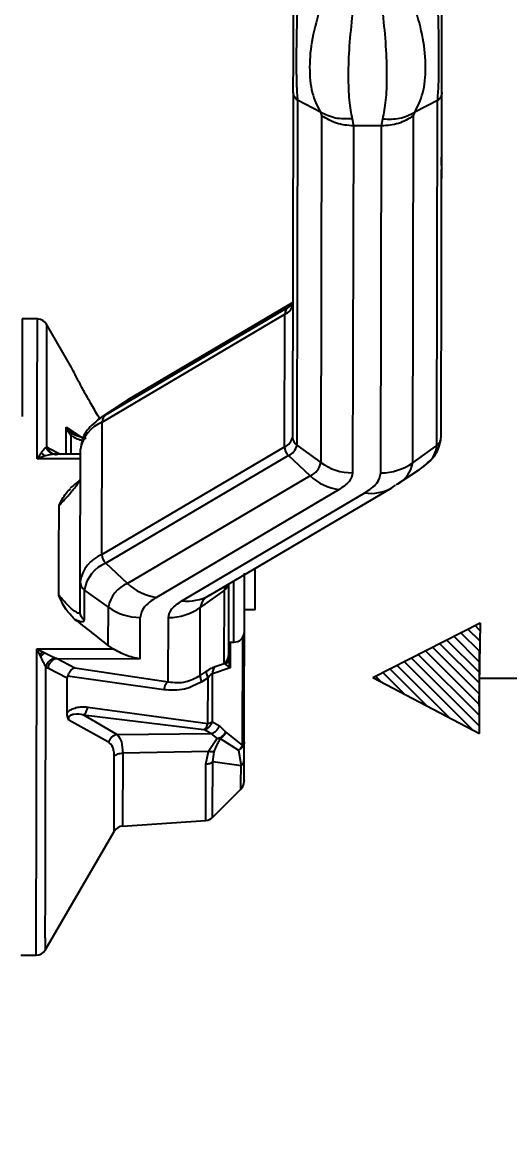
# Model space of a CAD drawing. Header units: millimetres. Extents: x 5659 to 7608, y 3628 to 5007.
# Drawn here: x 6358.4 to 6404.4, y 4759.1 to 4863.5 of the extents above; entities that cross this region are included whole.
import ezdxf

# ---------------------------------------------------------------- set-up
doc = ezdxf.new("R2010")
doc.units = ezdxf.units.MM
doc.layers.add('AM_5', color=3, linetype='Continuous', lineweight=25)
doc.layers.add('layer 1', color=7, linetype='Continuous')
doc.styles.add('SLDTEXTSTYLE1', font='txt.shx', dxfattribs={"width": 0.7, "bigfont": 'gbcbig.shx'})
doc.dimstyles.new('SLDDIMSTYLE12$0', dxfattribs={"dimtxt": 12, "dimasz": 10, "dimexe": 0, "dimexo": 0.0625, "dimgap": 0.875, "dimtad": 1, "dimdec": 1, "dimlfac": 1.8, "dimrnd": 1e-09, "dimzin": 12, "dimdsep": 46, "dimtxsty": 'SLDTEXTSTYLE1', "dimcen": 0.09, "dimdle": 8.16, "dimclrd": 3, "dimclre": 3, "dimadec": 0, "dimazin": 3, "dimtfac": 1, "dimtdec": 1, "dimtofl": 0, "dimtmove": 0, "dimatfit": 3, "dimfxl": 0, "dimfrac": 2, "dimtolj": 1, "dimlwd": 5, "dimlwe": 5, "dimarcsym": 0})

# ---------------------------------------------------------------- blocks, each defined once
blk = doc.blocks.new('*D65')
at = {"layer": 'AM_5', "color": 3, "lineweight": 5, "transparency": 16777216}
blk.add_line((6297.04, 4966.27), (6476.87, 4966.27), dxfattribs=at)
at = {"layer": 'AM_5', "color": 3, "linetype": 'Continuous', "lineweight": 5, "transparency": 16777216}
for p, q in [((6476.87, 4956.27), (6476.87, 4677.53)), ((6344.04, 4667.53), (6476.87, 4667.53))]:
    blk.add_line(p, q, dxfattribs=at)
at = {"layer": 'AM_5', "color": 3, "transparency": 16777216}
for points in [[(6475.2, 4956.27), (6478.53, 4956.27), (6476.87, 4966.27)], [(6475.2, 4677.53), (6478.53, 4677.53), (6476.87, 4667.53)]]:
    blk.add_solid(points, dxfattribs=at)
at = {"layer": 'Defpoints', "color": 0, "transparency": 16777216}
for p in [(6296.97, 4966.27), (6343.98, 4667.53), (6476.87, 4667.53)]:
    blk.add_point(p, dxfattribs=at)
at = {"layer": 'AM_5', "color": 0, "transparency": 16777216, "insert": (6469.99, 4816.9), "char_height": 12, "attachment_point": 5, "rotation": 90, "style": 'SLDTEXTSTYLE1'}
blk.add_mtext('\\A1;300', dxfattribs=at)

msp = doc.modelspace()

# ---------------------------------------------------------------- hatches: boundary and pattern name
at = {"layer": 'layer 1'}
h = msp.add_hatch(dxfattribs=at)
h.set_pattern_fill('ANSI31', color=256, scale=0.225, angle=90)
h.set_pattern_definition([(135, (5191.8865, -2315.9763), (-0.50513941, -0.50513941), [])])
h.paths.add_polyline_path([(6401.557, 4806.838), (6391.45, 4801.695), (6401.486, 4796.416), (6401.486, 4801.627)])

# ---------------------------------------------------------------- linework, layer by layer
at = {"color": 7, "linetype": 'Continuous', "lineweight": 25}
for p, q in [((6397.941, 4854.111), (6397.959, 4862.714)), ((6383.947, 4856.885), (6383.877, 4824.366)), ((6397.877, 4824.336), (6397.947, 4856.855)), ((6384.345, 4856.115), (6384.276, 4823.596)), ((6386.497, 4855.002), (6384.345, 4856.115)), ((6397.545, 4856.087), (6395.389, 4854.983)), ((6397.476, 4823.567), (6397.545, 4856.087)), ((6386.497, 4855.002), (6386.609, 4854.668)), ((6395.275, 4854.65), (6395.389, 4854.983)), ((6386.609, 4854.668), (6386.539, 4821.957)), ((6389.495, 4854.368), (6389.607, 4853.701)), ((6389.607, 4853.701), (6389.537, 4820.989)), ((6392.273, 4853.695), (6389.607, 4853.701)), ((6392.203, 4820.983), (6392.273, 4853.695)), ((6392.273, 4853.695), (6392.387, 4854.362)), ((6395.205, 4821.938), (6395.275, 4854.65)), ((6397.937, 4852.348), (6397.94, 4853.784)), ((6397.932, 4849.973), (6397.935, 4851.564)), ((6397.936, 4851.908), (6397.936, 4851.938)), ((6397.926, 4846.932), (6397.93, 4849.24)), ((6397.921, 4844.997), (6397.925, 4846.588)), ((6383.904, 4837.035), (6368.355, 4827.865)), ((6383.904, 4837.041), (6368.526, 4827.972)), ((6365.932, 4825.777), (6383.156, 4835.934)), ((6366.297, 4826.498), (6383.52, 4836.655)), ((6383.129, 4823.437), (6383.156, 4835.934)), ((6383.52, 4836.655), (6383.904, 4836.91)), ((6383.666, 4836.746), (6383.52, 4836.655)), ((6383.817, 4836.78), (6383.758, 4836.81)), ((6383.899, 4836.785), (6383.904, 4836.862)), ((6359.824, 4835.496), (6358.401, 4835.499)), ((6363.025, 4830.927), (6360.683, 4835.004)), ((6368.02, 4827.655), (6365.922, 4826.265)), ((6366.297, 4826.498), (6368.355, 4827.865)), ((6368.355, 4827.865), (6368.02, 4827.655)), ((6368.524, 4827.97), (6368.161, 4827.722)), ((6368.355, 4827.865), (6368.526, 4827.972)), ((6365.906, 4813.28), (6365.932, 4825.777)), ((6365.922, 4826.265), (6366.297, 4826.498)), ((6362.528, 4822.74), (6362.534, 4825.299)), ((6362.534, 4825.299), (6362.668, 4824.98)), ((6362.729, 4825.037), (6362.534, 4825.299)), ((6362.534, 4825.299), (6364.005, 4824.323)), ((6362.668, 4824.98), (6362.729, 4825.037)), ((6362.668, 4824.98), (6362.966, 4824.536)), ((6363.117, 4824.683), (6362.729, 4825.037)), ((6362.966, 4824.536), (6362.962, 4822.739)), ((6364.43, 4824.195), (6363.438, 4824.495)), ((6360.664, 4823.429), (6360.848, 4823.358)), ((6365.906, 4813.28), (6383.129, 4823.437)), ((6384.276, 4823.596), (6386.539, 4821.957)), ((6395.205, 4821.938), (6397.476, 4823.567)), ((6359.796, 4822.306), (6360.173, 4822.882)), ((6360.548, 4822.582), (6359.796, 4822.306)), ((6360.848, 4823.358), (6362.011, 4822.741)), ((6361.146, 4822.813), (6361.209, 4822.802)), ((6361.253, 4822.733), (6361.157, 4822.809)), ((6361.528, 4822.737), (6361.25, 4822.724)), ((6363.874, 4822.737), (6361.405, 4822.742)), ((6361.712, 4822.703), (6361.528, 4822.737)), ((6363.848, 4810.727), (6363.875, 4823.224)), ((6383.49, 4822.621), (6366.267, 4812.464)), ((6385.541, 4820.719), (6383.49, 4822.621)), ((6363.873, 4822.297), (6359.796, 4822.306)), ((6393.732, 4819.904), (6395.83, 4821.295)), ((6385.541, 4820.719), (6368.318, 4810.562)), ((6388.259, 4819.403), (6371.035, 4809.246)), ((6376.002, 4809.431), (6393.226, 4819.587)), ((6393.226, 4819.589), (6393.591, 4819.837)), ((6393.226, 4819.587), (6393.397, 4819.695)), ((6393.65, 4819.85), (6393.732, 4819.904)), ((6373.452, 4808.931), (6390.676, 4819.088)), ((6368.318, 4810.562), (6366.267, 4812.464)), ((6380.254, 4811.938), (6380.351, 4811.937)), ((6380.342, 4808.07), (6380.351, 4811.937)), ((6363.842, 4807.875), (6363.848, 4810.727)), ((6364.246, 4809.958), (6364.24, 4807.105)), ((6366.51, 4808.319), (6364.246, 4809.958)), ((6377.446, 4809.929), (6375.176, 4808.3)), ((6377.432, 4803.007), (6377.446, 4809.929)), ((6377.848, 4810.519), (6377.836, 4805.273)), ((6378.336, 4805.02), (6378.348, 4810.814)), ((6366.502, 4804.718), (6366.51, 4808.319)), ((6375.162, 4801.874), (6375.176, 4808.3)), ((6380.342, 4808.07), (6379.342, 4808.072)), ((6369.499, 4803.461), (6369.508, 4807.351)), ((6372.161, 4801.28), (6372.174, 4807.345)), ((6366.967, 4804.391), (6366.502, 4804.718)), ((6377.836, 4805.273), (6377.833, 4803.775)), ((6377.836, 4805.021), (6378.336, 4805.02)), ((6377.99, 4805.02), (6377.984, 4802.596)), ((6379.161, 4795.265), (6379.183, 4805.485)), ((6359.695, 4775.496), (6359.757, 4804.406)), ((6359.757, 4804.406), (6366.967, 4804.391)), ((6360.045, 4803.83), (6359.757, 4804.406)), ((6359.757, 4804.406), (6360.334, 4804.109)), ((6360.132, 4803.657), (6360.045, 4803.83)), ((6360.334, 4804.109), (6360.509, 4804.02)), ((6377.823, 4803.381), (6377.807, 4803.558)), ((6377.833, 4803.775), (6377.833, 4803.501)), ((6360.803, 4802.569), (6360.619, 4802.694)), ((6362.638, 4801.635), (6360.803, 4802.569)), ((6361.487, 4803.542), (6361.671, 4803.477)), ((6361.671, 4803.477), (6363.351, 4802.602)), ((6361.671, 4803.477), (6369.499, 4803.461)), ((6363.351, 4802.602), (6372.161, 4801.28)), ((6377.984, 4802.596), (6376.327, 4802.048)), ((6376.575, 4802.722), (6377.432, 4803.007)), ((6377.432, 4803.007), (6377.563, 4802.914)), ((6377.563, 4802.914), (6377.984, 4802.596)), ((6377.843, 4803.285), (6377.815, 4803.343)), ((6377.87, 4803.28), (6377.833, 4803.501)), ((6377.984, 4802.596), (6377.87, 4803.28)), ((6362.631, 4798.358), (6362.638, 4801.635)), ((6362.662, 4801.807), (6362.638, 4801.635)), ((6371.727, 4800.526), (6362.661, 4801.807)), ((6375.162, 4801.874), (6375.746, 4802.269)), ((6375.912, 4801.673), (6375.329, 4801.293)), ((6375.903, 4797.359), (6375.912, 4801.673)), ((6364.576, 4798.9), (6375.903, 4797.359)), ((6366.519, 4795.602), (6362.784, 4797.673)), ((6364.177, 4798.177), (6367.352, 4796.304)), ((6364.177, 4798.177), (6375.505, 4796.772)), ((6376.317, 4797.511), (6376.982, 4797.123)), ((6367.352, 4796.304), (6376.169, 4796.408)), ((6376.169, 4796.408), (6375.505, 4796.772)), ((6376.169, 4796.408), (6376.778, 4795.94)), ((6376.982, 4797.123), (6377.574, 4796.528)), ((6377.574, 4796.528), (6379.161, 4795.265)), ((6376.778, 4795.94), (6375.96, 4794.715)), ((6377.061, 4795.949), (6376.922, 4795.934)), ((6377.061, 4795.949), (6378.781, 4794.837)), ((6379.312, 4793.945), (6379.316, 4795.633)), ((6367.054, 4787.182), (6367.069, 4794.263)), ((6367.866, 4794.567), (6367.851, 4787.678)), ((6375.96, 4794.715), (6367.866, 4794.567)), ((6375.713, 4793.529), (6375.96, 4794.715)), ((6376.351, 4793.729), (6376.475, 4794.688)), ((6378.781, 4794.837), (6379.018, 4793.346)), ((6379.018, 4793.346), (6376.351, 4793.729)), ((6379.015, 4791.715), (6379.018, 4793.346)), ((6376.339, 4788.499), (6379.013, 4791.162)), ((6379.013, 4791.162), (6379.015, 4791.715)), ((6376.339, 4788.499), (6376.341, 4789.156)), ((6367.851, 4787.678), (6375.704, 4788.21)), ((6360.562, 4775.994), (6367.054, 4787.182)), ((6360.565, 4777.137), (6360.562, 4775.994)), ((6358.273, 4775.499), (6359.695, 4775.496))]:
    msp.add_line(p, q, dxfattribs=at)
at = {"color": 7, "linetype": 'Continuous', "lineweight": 25, "flags": 128}
for points in [[(6383.781, 4836.827), (6383.702, 4836.771), (6383.666, 4836.746)], [(6358.401, 4835.499), (6358.401, 4835.467), (6358.4, 4835.143), (6358.399, 4834.472), (6358.397, 4833.46), (6358.394, 4832.121), (6358.39, 4830.47), (6358.386, 4828.526), (6358.381, 4826.312)], [(6365.594, 4826.033), (6365.829, 4826.202), (6365.922, 4826.265)], [(6397.85, 4824.115), (6397.87, 4824.224), (6397.877, 4824.336)], [(6377.828, 4810.507), (6377.821, 4810.477), (6377.817, 4810.461)], [(6376.317, 4797.511), (6376.319, 4798.057), (6376.32, 4798.611), (6376.321, 4799.17), (6376.322, 4799.736), (6376.323, 4800.307), (6376.325, 4800.883), (6376.326, 4801.464), (6376.327, 4802.048)]]:
    msp.add_lwpolyline(points, dxfattribs=at)
at = {"color": 7, "linetype": 'Continuous', "lineweight": 25}
for centre, radius, start, end in [((6384.009, 4835.956), 0.854, 124.96394, 181.4796), ((6382.647, 4837.128), 1.298, 293.08147, 344.71047), ((6359.822, 4834.496), 1, 29.87752, 88.78166), ((6367.22, 4822.633), 3.397, 112.27537, 169.98802), ((6366.786, 4825.799), 0.854, 124.96424, 181.47959), ((6382.661, 4824.58), 1.235, 292.27534, 349.98804), ((6384.253, 4823.446), 1.124, 180.45492, 227.25342), ((6382.998, 4823.821), 1.297, 292.27555, 349.98754), ((6384.827, 4824.369), 0.95, 180.20287, 234.51476), ((6395.199, 4823.706), 2.281, 310.49638, 356.50834), ((6396.923, 4824.347), 0.956, 305.32842, 345.9426), ((6384.917, 4822.243), 1.647, 292.27534, 349.98804), ((6389.538, 4826.122), 5.133, 234.24005, 269.98181), ((6392.224, 4826.116), 5.133, 269.77321, 305.51496), ((6392.456, 4822.379), 2.785, 297.28452, 350.89381), ((6392.753, 4826.033), 5.649, 303.00168, 314.03972), ((6388.967, 4824.33), 4.978, 226.51011, 261.8155), ((6391.229, 4823.022), 3.973, 261.99352, 300.1682), ((6367.193, 4810.137), 3.397, 112.27534, 169.98804), ((6367.029, 4813.289), 1.124, 180.45496, 227.25325), ((6367.531, 4809.378), 3.335, 112.27534, 169.98804), ((6364.798, 4810.731), 0.95, 180.20285, 234.51412), ((6369.449, 4807.8), 2.985, 112.27534, 169.98804), ((6371.744, 4814.174), 4.978, 226.51012, 261.8155), ((6376.89, 4810.712), 0.96, 305.41486, 344.83941), ((6378.225, 4809.904), 0.779, 142.71658, 178.13099), ((6374.006, 4812.866), 3.973, 261.99352, 300.1682), ((6376.704, 4808.053), 1.547, 116.74671, 170.79661), ((6369.509, 4812.484), 5.133, 234.24006, 269.98181), ((6372.194, 4812.478), 5.133, 269.77306, 305.51487), ((6378.338, 4806.02), 1, 269.87751, 359.87751), ((6377.267, 4802.085), 0.941, 137.39243, 182.2552), ((6378.308, 4791.87), 1, 314.87872, 359.87751), ((6375.634, 4789.208), 1, 274.41022, 314.87938), ((6367.919, 4786.68), 1, 93.87747, 149.87695), ((6359.698, 4776.496), 1, 269.87751, 329.8775)]:
    msp.add_arc(centre, radius, start, end, dxfattribs=at)
msp.add_ellipse((6354.504, 4805.507), major_axis=(39.739, -29.602), ratio=0.1347016, start_param=1.3656679, end_param=1.4483144, dxfattribs=at)
for points, knots in [([(6383.947, 4856.885), (6383.948, 4857.261), (6383.949, 4857.8), (6383.952, 4859.132), (6383.954, 4860.208), (6383.956, 4861.421), (6383.961, 4863.306), (6383.964, 4864.768), (6383.966, 4865.79)], [0, 0, 0, 0, 0.2713523, 0.38737, 0.5008964, 0.614411, 0.7305771, 1, 1, 1, 1]), ([(6384.366, 4866.01), (6384.327, 4864.888), (6384.253, 4862.802), (6384.216, 4859.809), (6384.241, 4857.381), (6384.309, 4856.559), (6384.345, 4856.115)], [0, 0, 0, 0, 0.2683795, 0.4991161, 0.7297085, 1, 1, 1, 1]), ([(6397.545, 4856.087), (6397.583, 4856.526), (6397.654, 4857.343), (6397.69, 4859.755), (6397.666, 4862.755), (6397.601, 4864.85), (6397.566, 4865.982)], [0, 0, 0, 0, 0.2680966, 0.4988227, 0.7294637, 1, 1, 1, 1]), ([(6397.947, 4856.855), (6397.948, 4857.228), (6397.949, 4857.762), (6397.952, 4859.084), (6397.954, 4860.158), (6397.956, 4861.368), (6397.96, 4863.259), (6397.964, 4864.73), (6397.966, 4865.76)], [0, 0, 0, 0, 0.2691806, 0.3853625, 0.4988695, 0.6124074, 0.7284377, 1, 1, 1, 1]), ([(6386.518, 4864.898), (6386.225, 4863.916), (6385.648, 4861.984), (6385.414, 4859.182), (6385.637, 4856.704), (6386.207, 4855.576), (6386.497, 4855.002)], [0, 0, 0, 0, 0.2541677, 0.5000156, 0.7457168, 1, 1, 1, 1]), ([(6389.517, 4864.263), (6389.407, 4863.242), (6389.19, 4861.235), (6389.097, 4858.404), (6389.179, 4855.956), (6389.389, 4854.904), (6389.495, 4854.368)], [0, 0, 0, 0, 0.2542602, 0.5000155, 0.7456229, 1, 1, 1, 1]), ([(6392.387, 4854.362), (6392.496, 4854.897), (6392.711, 4855.948), (6392.803, 4858.396), (6392.722, 4861.227), (6392.514, 4863.236), (6392.409, 4864.257)], [0, 0, 0, 0, 0.2543723, 0.4999845, 0.7457353, 1, 1, 1, 1]), ([(6395.389, 4854.983), (6395.679, 4855.551), (6396.254, 4856.675), (6396.49, 4859.152), (6396.267, 4861.961), (6395.699, 4863.895), (6395.41, 4864.879)], [0, 0, 0, 0, 0.2523714, 0.4999867, 0.7458393, 1, 1, 1, 1]), ([(6389.495, 4854.368), (6388.952, 4854.353), (6387.865, 4854.323), (6386.953, 4854.776), (6386.497, 4855.002)], [0, 0, 0, 0, 0.4999999, 1, 1, 1, 1]), ([(6392.387, 4854.362), (6392.928, 4854.345), (6394.014, 4854.31), (6394.929, 4854.758), (6395.389, 4854.984)], [0, 0, 0, 0, 0.49686743, 1, 1, 1, 1]), ([(6397.928, 4848.031), (6397.928, 4848.136), (6397.929, 4848.407), (6397.93, 4848.951), (6397.931, 4849.492), (6397.931, 4849.605)], [0, 0, 0, 0, 0.3316011, 0.8605175, 1, 1, 1, 1]), ([(6397.927, 4847.842), (6397.927, 4847.837), (6397.927, 4847.821), (6397.928, 4847.947), (6397.928, 4848.031)], [0, 0, 0, 0, 0.3310024, 1, 1, 1, 1]), ([(6359.796, 4822.306), (6359.799, 4823.711), (6359.805, 4826.521), (6359.812, 4829.947), (6359.818, 4832.669), (6359.822, 4834.502), (6359.824, 4835.445), (6359.824, 4835.398), (6359.824, 4835.381)], [0, 0, 0, 0, 0.1799587, 0.3599173, 0.539876, 0.7198347, 0.8997934, 1, 1, 1, 1]), ([(6360.689, 4834.956), (6360.689, 4834.968), (6360.689, 4835.072), (6360.688, 4834.64), (6360.686, 4833.62), (6360.682, 4831.911), (6360.677, 4829.621), (6360.671, 4826.816), (6360.666, 4824.558), (6360.664, 4823.429)], [0, 0, 0, 0, 0.0217233, 0.1847696, 0.3478159, 0.5108621, 0.6739081, 0.8369541, 1, 1, 1, 1]), ([(6365.716, 4826.056), (6365.644, 4826.175), (6365.336, 4826.678), (6364.85, 4827.524), (6364.253, 4828.598), (6363.713, 4829.605), (6363.266, 4830.464), (6363.035, 4830.913), (6363.025, 4830.923), (6363.023, 4830.926)], [0, 0, 0, 0, 0.0645029, 0.2723656, 0.3928511, 0.5848746, 0.7776318, 0.9511742, 1, 1, 1, 1]), ([(6365.686, 4826.101), (6365.191, 4825.688), (6364.198, 4824.859), (6364.001, 4823.917), (6363.902, 4823.445)], [0, 0, 0, 0, 0.4978748, 1, 1, 1, 1]), ([(6363.117, 4824.683), (6363.105, 4824.676), (6363.079, 4824.663), (6363.004, 4824.579), (6362.966, 4824.536)], [0, 0, 0, 0, 0.4911669, 1, 1, 1, 1]), ([(6362.966, 4824.536), (6363.074, 4824.465), (6363.303, 4824.313), (6363.696, 4824.13), (6363.969, 4824.065), (6364.112, 4824.031)], [0, 0, 0, 0, 0.2969994, 0.6323688, 1, 1, 1, 1]), ([(6363.447, 4824.494), (6363.425, 4824.503), (6363.318, 4824.552), (6363.207, 4824.625), (6363.117, 4824.683)], [0, 0, 0, 0, 0.2007968, 1, 1, 1, 1]), ([(6360.173, 4822.882), (6360.273, 4823.017), (6360.449, 4823.255), (6360.599, 4823.377), (6360.664, 4823.429)], [0, 0, 0, 0, 0.5684211, 1, 1, 1, 1]), ([(6361.528, 4822.737), (6361.433, 4822.742), (6361.238, 4822.753), (6360.975, 4822.902), (6360.765, 4823.132), (6360.697, 4823.332), (6360.664, 4823.429)], [0, 0, 0, 0, 0.2432277, 0.5000045, 0.7567789, 1, 1, 1, 1]), ([(6396.066, 4821.459), (6396.561, 4821.871), (6397.554, 4822.701), (6397.751, 4823.642), (6397.85, 4824.115)], [0, 0, 0, 0, 0.4978748, 1, 1, 1, 1]), ([(6360.548, 4822.582), (6360.482, 4822.619), (6360.35, 4822.694), (6360.232, 4822.819), (6360.173, 4822.882)], [0, 0, 0, 0, 0.4999991, 1, 1, 1, 1]), ([(6361.25, 4822.724), (6361.211, 4822.722), (6360.997, 4822.716), (6360.75, 4822.642), (6360.548, 4822.582)], [0, 0, 0, 0, 0.1842245, 1, 1, 1, 1]), ([(6361.712, 4822.703), (6361.614, 4822.699), (6361.41, 4822.691), (6361.14, 4822.826), (6360.932, 4823.053), (6360.875, 4823.259), (6360.848, 4823.358)], [0, 0, 0, 0, 0.2423329, 0.4999383, 0.7575772, 1, 1, 1, 1]), ([(6363.817, 4820.239), (6363.824, 4820.249), (6363.865, 4820.318), (6363.867, 4820.347), (6363.869, 4820.371)], [0, 0, 0, 0, 0.14984552, 1, 1, 1, 1]), ([(6361.863, 4817.897), (6362.144, 4818.202), (6362.646, 4818.747), (6363.245, 4819.452), (6363.577, 4819.875), (6363.741, 4820.102), (6363.794, 4820.198), (6363.817, 4820.239)], [0, 0, 0, 0, 0.3800989, 0.6787149, 0.8002606, 0.9135692, 1, 1, 1, 1]), ([(6361.863, 4817.897), (6362.055, 4818.309), (6362.33, 4818.904), (6362.808, 4819.362), (6362.954, 4819.502)], [0, 0, 0, 0, 0.6940675, 1, 1, 1, 1]), ([(6363.823, 4820.239), (6363.77, 4820.218), (6363.659, 4820.172), (6363.331, 4819.885), (6363.045, 4819.649), (6362.916, 4819.542)], [0, 0, 0, 0, 0.3370915, 0.7019386, 1, 1, 1, 1]), ([(6379.316, 4795.633), (6379.318, 4796.572), (6379.322, 4798.482), (6379.329, 4802.021), (6379.337, 4805.732), (6379.344, 4808.967), (6379.348, 4810.722), (6379.349, 4811.383)], [0, 0, 0, 0, 0.2139671, 0.435408, 0.656849, 0.8708161, 1, 1, 1, 1]), ([(6379.338, 4806.018), (6379.338, 4806.091), (6379.338, 4806.204), (6379.34, 4806.89), (6379.341, 4807.6), (6379.343, 4808.481), (6379.346, 4809.761), (6379.348, 4810.826), (6379.35, 4811.518)], [0, 0, 0, 0, 0.2394568, 0.3683607, 0.5, 0.6316393, 0.7605432, 1, 1, 1, 1]), ([(6363.316, 4807.203), (6363.031, 4807.505), (6362.407, 4808.165), (6362.043, 4808.994), (6361.845, 4809.444)], [0, 0, 0, 0, 0.4568472, 1, 1, 1, 1]), ([(6363.792, 4807.769), (6363.769, 4807.758), (6363.715, 4807.735), (6363.551, 4807.801), (6363.221, 4808.017), (6362.624, 4808.56), (6362.125, 4809.127), (6361.845, 4809.444)], [0, 0, 0, 0, 0.0880689, 0.2011384, 0.3224176, 0.6207055, 1, 1, 1, 1]), ([(6376.011, 4809.438), (6375.997, 4809.429), (6375.979, 4809.417), (6376.005, 4809.432), (6376.012, 4809.435)], [0, 0, 0, 0, 0.7721606, 1, 1, 1, 1]), ([(6363.842, 4807.875), (6363.84, 4807.829), (6363.838, 4807.777), (6363.798, 4807.77), (6363.792, 4807.769)], [0, 0, 0, 0, 0.8613584, 1, 1, 1, 1]), ([(6363.874, 4807.638), (6363.872, 4807.643), (6363.843, 4807.718), (6363.843, 4807.799), (6363.842, 4807.875)], [0, 0, 0, 0, 0.0712594, 1, 1, 1, 1]), ([(6363.316, 4807.203), (6363.456, 4807.138), (6363.729, 4807.011), (6364.018, 4806.943), (6364.206, 4806.964), (6364.229, 4807.057), (6364.24, 4807.105)], [0, 0, 0, 0, 0.2643449, 0.5180732, 0.7521058, 1, 1, 1, 1]), ([(6364.24, 4807.105), (6364.182, 4807.154), (6364.065, 4807.251), (6363.939, 4807.436), (6363.895, 4807.572), (6363.874, 4807.638)], [0, 0, 0, 0, 0.3420823, 0.6841646, 1, 1, 1, 1]), ([(6360.045, 4803.83), (6360.091, 4803.879), (6360.185, 4803.976), (6360.284, 4804.065), (6360.334, 4804.109)], [0, 0, 0, 0, 0.5, 1, 1, 1, 1]), ([(6360.509, 4804.02), (6360.444, 4803.965), (6360.312, 4803.853), (6360.193, 4803.723), (6360.132, 4803.657)], [0, 0, 0, 0, 0.4869219, 1, 1, 1, 1]), ([(6360.619, 4802.694), (6360.551, 4802.827), (6360.402, 4803.119), (6360.227, 4803.467), (6360.132, 4803.657)], [0, 0, 0, 0, 0.4544713, 1, 1, 1, 1]), ([(6360.509, 4804.02), (6360.687, 4803.93), (6361.035, 4803.754), (6361.339, 4803.611), (6361.487, 4803.542)], [0, 0, 0, 0, 0.5125457, 1, 1, 1, 1]), ([(6369.499, 4803.461), (6369.495, 4803.461), (6369.047, 4803.518), (6368.18, 4803.725), (6367.361, 4804.175), (6366.967, 4804.391)], [0, 0, 0, 0, 0.0050146, 0.5222206, 1, 1, 1, 1]), ([(6360.565, 4777.137), (6360.566, 4777.603), (6360.568, 4778.536), (6360.573, 4780.707), (6360.578, 4783.386), (6360.585, 4786.571), (6360.593, 4790.175), (6360.601, 4794.123), (6360.61, 4798.32), (6360.616, 4801.236), (6360.619, 4802.694)], [0, 0, 0, 0, 0.1249998, 0.2499997, 0.3749996, 0.4999996, 0.6249996, 0.7499997, 0.8749998, 1, 1, 1, 1]), ([(6360.619, 4802.694), (6360.653, 4802.791), (6360.722, 4802.989), (6360.933, 4803.25), (6361.197, 4803.453), (6361.392, 4803.513), (6361.487, 4803.542)], [0, 0, 0, 0, 0.24321933, 0.49998917, 0.75676549, 1, 1, 1, 1]), ([(6361.671, 4803.477), (6361.573, 4803.453), (6361.369, 4803.401), (6361.098, 4803.187), (6360.889, 4802.899), (6360.831, 4802.677), (6360.803, 4802.569)], [0, 0, 0, 0, 0.2423132, 0.4999118, 0.7575586, 1, 1, 1, 1]), ([(6363.351, 4802.602), (6363.351, 4802.601), (6363.349, 4802.601), (6363.343, 4802.599), (6363.325, 4802.594), (6363.254, 4802.57), (6363.117, 4802.499), (6362.93, 4802.334), (6362.761, 4802.091), (6362.693, 4801.897), (6362.661, 4801.807)], [0, 0, 0, 0, 0.0021587, 0.0060527, 0.0190753, 0.0664028, 0.2502171, 0.5000718, 0.7657091, 1, 1, 1, 1]), ([(6375.746, 4802.269), (6375.911, 4802.376), (6376.225, 4802.58), (6376.462, 4802.676), (6376.575, 4802.722)], [0, 0, 0, 0, 0.5248892, 1, 1, 1, 1]), ([(6377.563, 4802.914), (6377.603, 4802.954), (6377.683, 4803.036), (6377.766, 4803.182), (6377.822, 4803.338), (6377.829, 4803.447), (6377.833, 4803.501)], [0, 0, 0, 0, 0.2446462, 0.4957492, 0.7490338, 1, 1, 1, 1]), ([(6372.161, 4801.28), (6372.713, 4801.225), (6373.726, 4801.123), (6374.713, 4801.639), (6375.162, 4801.874)], [0, 0, 0, 0, 0.5442934, 1, 1, 1, 1]), ([(6375.162, 4801.874), (6375.158, 4801.844), (6375.15, 4801.784), (6375.18, 4801.645), (6375.238, 4801.48), (6375.299, 4801.355), (6375.329, 4801.293)], [0, 0, 0, 0, 0.2468964, 0.5003993, 0.7536943, 1, 1, 1, 1]), ([(6375.746, 4802.269), (6375.741, 4802.238), (6375.732, 4802.176), (6375.761, 4802.033), (6375.819, 4801.864), (6375.882, 4801.736), (6375.912, 4801.673)], [0, 0, 0, 0, 0.2465016, 0.5, 0.7534984, 1, 1, 1, 1]), ([(6376.327, 4802.048), (6376.301, 4802.035), (6376.246, 4802.008), (6376.103, 4801.891), (6375.991, 4801.764), (6375.912, 4801.673)], [0, 0, 0, 0, 0.2120064, 0.4434905, 1, 1, 1, 1]), ([(6375.329, 4801.293), (6374.792, 4801.015), (6373.628, 4800.41), (6372.393, 4800.485), (6371.727, 4800.526)], [0, 0, 0, 0, 0.4609247, 1, 1, 1, 1]), ([(6372.161, 4801.28), (6372.117, 4801.251), (6372.028, 4801.193), (6371.903, 4801.016), (6371.796, 4800.79), (6371.75, 4800.613), (6371.727, 4800.526)], [0, 0, 0, 0, 0.2450812, 0.5000044, 0.7549251, 1, 1, 1, 1]), ([(6362.631, 4798.358), (6362.729, 4798.455), (6362.937, 4798.66), (6363.38, 4798.844), (6363.939, 4798.95), (6364.349, 4798.918), (6364.576, 4798.9)], [0, 0, 0, 0, 0.1823359, 0.3887892, 0.661241, 1, 1, 1, 1]), ([(6362.784, 4797.673), (6362.738, 4797.773), (6362.651, 4797.957), (6362.637, 4798.232), (6362.631, 4798.358)], [0, 0, 0, 0, 0.54168345, 1, 1, 1, 1]), ([(6364.177, 4798.177), (6364.219, 4798.206), (6364.303, 4798.265), (6364.417, 4798.434), (6364.514, 4798.649), (6364.556, 4798.817), (6364.576, 4798.9)], [0, 0, 0, 0, 0.2454954, 0.5, 0.7545046, 1, 1, 1, 1]), ([(6362.784, 4797.673), (6362.779, 4797.707), (6362.769, 4797.773), (6362.777, 4797.877), (6362.811, 4797.978), (6362.873, 4798.066), (6362.954, 4798.134), (6363.084, 4798.203), (6363.515, 4798.313), (6363.879, 4798.238), (6364.177, 4798.177)], [0, 0, 0, 0, 0.0568929, 0.1087605, 0.1566899, 0.2041437, 0.2548575, 0.3103406, 0.4336006, 1, 1, 1, 1]), ([(6375.505, 4796.772), (6375.543, 4796.796), (6375.622, 4796.844), (6375.732, 4796.979), (6375.83, 4797.15), (6375.879, 4797.29), (6375.903, 4797.359)], [0, 0, 0, 0, 0.2434778, 0.4957413, 0.7502205, 1, 1, 1, 1]), ([(6375.903, 4797.359), (6375.985, 4797.379), (6376.149, 4797.417), (6376.261, 4797.48), (6376.317, 4797.511)], [0, 0, 0, 0, 0.5, 1, 1, 1, 1]), ([(6367.352, 4796.304), (6367.264, 4796.284), (6367.084, 4796.243), (6366.84, 4796.083), (6366.637, 4795.866), (6366.558, 4795.688), (6366.519, 4795.602)], [0, 0, 0, 0, 0.2446204, 0.4999949, 0.7553723, 1, 1, 1, 1]), ([(6367.352, 4796.304), (6367.507, 4796.114), (6367.802, 4795.753), (6367.845, 4794.948), (6367.866, 4794.567)], [0, 0, 0, 0, 0.5262167, 1, 1, 1, 1]), ([(6375.505, 4796.772), (6375.591, 4796.794), (6375.723, 4796.827), (6375.866, 4796.913), (6375.935, 4796.963), (6375.969, 4796.991), (6375.985, 4797.005), (6375.994, 4797.013), (6375.999, 4797.017), (6376.001, 4797.019), (6376.001, 4797.02), (6376.002, 4797.02), (6376.002, 4797.02), (6376.002, 4797.02)], [0, 0, 0, 0, 0.4878415, 0.7421687, 0.8707162, 0.9351657, 0.9674126, 0.9835388, 0.9955544, 0.9987325, 0.9996036, 0.9998609, 1, 1, 1, 1]), ([(6376.169, 4796.408), (6376.255, 4796.43), (6376.43, 4796.473), (6376.669, 4796.637), (6376.867, 4796.857), (6376.944, 4797.036), (6376.982, 4797.123)], [0, 0, 0, 0, 0.2440114, 0.4991729, 0.7547749, 1, 1, 1, 1]), ([(6376.778, 4795.94), (6376.86, 4795.962), (6377.024, 4796.006), (6377.234, 4796.132), (6377.431, 4796.302), (6377.52, 4796.443), (6377.574, 4796.528)], [0, 0, 0, 0, 0.25004, 0.5000807, 0.7004278, 1, 1, 1, 1]), ([(6377.574, 4796.528), (6377.514, 4796.407), (6377.393, 4796.166), (6377.172, 4796.021), (6377.061, 4795.949)], [0, 0, 0, 0, 0.5000043, 1, 1, 1, 1]), ([(6367.069, 4794.263), (6367.061, 4794.424), (6367.046, 4794.748), (6366.892, 4795.265), (6366.669, 4795.467), (6366.519, 4795.602)], [0, 0, 0, 0, 0.2478447, 0.4971114, 1, 1, 1, 1]), ([(6376.475, 4794.688), (6376.582, 4794.932), (6376.759, 4795.336), (6376.947, 4795.699), (6377.029, 4795.873), (6377.052, 4795.928), (6377.061, 4795.949)], [0, 0, 0, 0, 0.5043385, 0.8341109, 0.9378515, 1, 1, 1, 1]), ([(6376.922, 4795.934), (6376.922, 4795.934), (6376.921, 4795.934), (6376.917, 4795.934), (6376.91, 4795.934), (6376.894, 4795.934), (6376.85, 4795.934), (6376.809, 4795.937), (6376.778, 4795.94)], [0, 0, 0, 0, 0.0073615, 0.0208826, 0.0663986, 0.1545232, 0.3592931, 1, 1, 1, 1]), ([(6378.781, 4794.837), (6378.858, 4794.896), (6379.014, 4795.013), (6379.112, 4795.181), (6379.161, 4795.265)], [0, 0, 0, 0, 0.5000005, 1, 1, 1, 1]), ([(6379.316, 4795.633), (6379.307, 4795.54), (6379.289, 4795.362), (6379.197, 4795.196), (6379.141, 4795.125), (6379.136, 4795.119)], [0, 0, 0, 0, 0.5003012, 0.9588669, 1, 1, 1, 1]), ([(6376.475, 4794.688), (6376.398, 4794.677), (6376.241, 4794.657), (6376.054, 4794.695), (6375.96, 4794.715)], [0, 0, 0, 0, 0.4978424, 1, 1, 1, 1]), ([(6379.136, 4795.119), (6379.133, 4795.115), (6379.125, 4795.105), (6379.102, 4795.075), (6379.054, 4795.02), (6378.951, 4794.929), (6378.849, 4794.874), (6378.781, 4794.837)], [0, 0, 0, 0, 0.0307811, 0.0828758, 0.2510228, 0.5009978, 1, 1, 1, 1]), ([(6375.702, 4788.251), (6375.701, 4788.238), (6375.701, 4788.045), (6375.703, 4788.792), (6375.706, 4790.479), (6375.711, 4792.512), (6375.713, 4793.529)], [0, 0, 0, 0, 0.0247287, 0.3498191, 0.6749096, 1, 1, 1, 1]), ([(6376.341, 4789.156), (6376.342, 4789.667), (6376.344, 4790.688), (6376.348, 4792.715), (6376.351, 4793.729)], [0, 0, 0, 0, 0.5000002, 1, 1, 1, 1]), ([(6379.308, 4791.963), (6379.308, 4791.941), (6379.308, 4791.869), (6379.309, 4792.498), (6379.311, 4793.47), (6379.312, 4793.945)], [0, 0, 0, 0, 0.1820669, 0.6002821, 1, 1, 1, 1])]:
    msp.add_open_spline(points, degree=3, knots=knots, dxfattribs=at)
for points in [[(6384.345, 4856.115), (6384.286, 4856.163), (6384.169, 4856.261), (6384.044, 4856.451), (6383.962, 4856.662), (6383.952, 4856.81), (6383.947, 4856.885)], [(6397.947, 4856.855), (6397.941, 4856.78), (6397.931, 4856.632), (6397.847, 4856.422), (6397.722, 4856.232), (6397.604, 4856.135), (6397.545, 4856.087)], [(6389.607, 4853.701), (6389.066, 4853.745), (6387.985, 4853.834), (6387.068, 4854.39), (6386.609, 4854.668)], [(6395.275, 4854.65), (6394.815, 4854.374), (6393.895, 4853.821), (6392.814, 4853.737), (6392.273, 4853.695)], [(6389.537, 4820.989), (6389.481, 4820.715), (6389.37, 4820.166), (6388.629, 4819.657), (6388.259, 4819.403)], [(6390.676, 4819.088), (6391.119, 4819.392), (6392.004, 4820), (6392.137, 4820.656), (6392.203, 4820.983)], [(6361.845, 4809.444), (6361.848, 4810.898), (6361.855, 4813.804), (6361.86, 4816.533), (6361.863, 4817.897)], [(6371.035, 4809.246), (6370.592, 4808.942), (6369.707, 4808.334), (6369.574, 4807.679), (6369.508, 4807.351)], [(6372.174, 4807.345), (6372.23, 4807.619), (6372.341, 4808.168), (6373.082, 4808.677), (6373.452, 4808.931)], [(6377.432, 4803.007), (6377.49, 4803.055), (6377.608, 4803.152), (6377.734, 4803.342), (6377.817, 4803.552), (6377.828, 4803.701), (6377.833, 4803.775)], [(6376.002, 4797.02), (6376.07, 4797.091), (6376.207, 4797.234), (6376.28, 4797.419), (6376.317, 4797.511)], [(6379.161, 4795.265), (6379.206, 4795.322), (6379.295, 4795.438), (6379.309, 4795.568), (6379.316, 4795.633)], [(6367.069, 4794.263), (6367.115, 4794.305), (6367.206, 4794.388), (6367.401, 4794.481), (6367.623, 4794.546), (6367.785, 4794.56), (6367.866, 4794.567)], [(6375.713, 4793.529), (6375.832, 4793.542), (6376.071, 4793.569), (6376.257, 4793.675), (6376.351, 4793.729)], [(6379.018, 4793.346), (6379.062, 4793.388), (6379.149, 4793.47), (6379.241, 4793.619), (6379.301, 4793.779), (6379.308, 4793.889), (6379.312, 4793.945)]]:
    msp.add_open_spline(points, degree=3, dxfattribs=at)
at = {"layer": 'layer 1'}
for p, q in [((6391.45, 4801.695), (6401.557, 4806.838)), ((6401.557, 4806.838), (6401.45, 4798.979)), ((6401.486, 4796.416), (6401.486, 4804.275)), ((6391.45, 4801.695), (6401.486, 4796.416)), ((6401.486, 4801.627), (6415.081, 4801.627))]:
    msp.add_line(p, q, dxfattribs=at)

# ---------------------------------------------------------------- dimensions: what is measured, and where the dimension line sits
at = {"layer": 'AM_5'}
dim = msp.add_linear_dim(base=(6476.866, 4667.529), p1=(6296.974, 4966.27), p2=(6343.975, 4667.529), angle=90, text='300', dimstyle='SLDDIMSTYLE12$0', override={"dimlfac": 1, "dimpost": ''}, dxfattribs=at)
dim.commit()
dim.dimension.update_dxf_attribs({"geometry": '*D65', "text_midpoint": (6469.991, 4816.9)})

doc.saveas('drawing.dxf')
